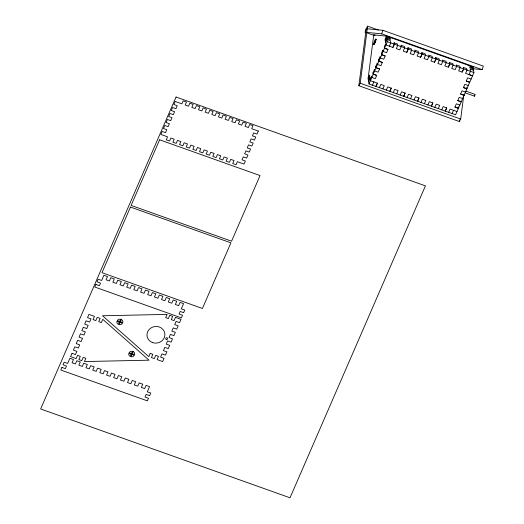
<?xml version="1.0" encoding="UTF-8"?>
<svg xmlns="http://www.w3.org/2000/svg" width="524" height="524" viewBox="0 0 524 524"><rect width="100%" height="100%" fill="white"/><g stroke="black" fill="none" stroke-linecap="round" stroke-linejoin="round"><path stroke-width="0.79" d="M463.806 94.929L460.688 119.033L459.293 121.516L358.848 85.74L366.23 28.682L367.619 26.2L378.354 30.025M358.848 85.74L360.243 83.251L367.619 26.2M368.123 78.351L373.75 34.866L386.457 36.11L473.048 66.954L473.932 72.548L455.598 114.789L369.007 83.945L368.123 78.351L369.531 75.102L369.708 76.222L368.3 79.471M459.293 121.516L459.502 119.911M382.906 30.32L366.23 28.682L365.012 32.219L381.682 33.857L382.906 30.32L483.351 66.103L482.126 69.633L472.602 68.703M474.679 95.158L474.502 96.161L475.15 94.412L465.915 91.117M258.365 131.02L257.042 134.078L253.714 132.893L252.437 135.834L255.764 137.019L254.435 140.078L251.114 138.893L249.837 141.834L253.157 143.019L251.834 146.078L248.507 144.893L247.23 147.833L250.557 149.013L249.228 152.078L245.9 150.892L244.629 153.827L247.95 155.012L246.627 158.071L243.3 156.892L242.023 159.827L245.35 161.012L244.02 164.071L237.372 161.706L236.069 164.7L232.741 163.521L234.045 160.521L230.717 159.335L229.42 162.335L226.093 161.15L227.396 158.15L224.069 156.964L222.766 159.964L219.445 158.779L220.742 155.779L217.421 154.6L216.117 157.593L212.79 156.414L214.093 153.414L210.772 152.229L209.469 155.228L206.142 154.043L207.445 151.043L204.118 149.857L202.821 152.857L199.493 151.672L200.797 148.672L197.469 147.493L196.166 150.486L192.845 149.307L194.142 146.307L190.821 145.122L189.518 148.122L186.19 146.936L187.494 143.936L184.166 142.751L182.869 145.751L179.542 144.565L180.846 141.565L177.518 140.386L176.215 143.38L172.894 142.201L174.197 139.201L170.87 138.015L169.566 141.015L166.239 139.829L167.542 136.829L160.894 134.458L162.198 131.458L165.518 132.644L166.796 129.71L163.475 128.524L164.798 125.465L168.125 126.644L169.403 123.71L166.075 122.524L167.405 119.465L170.726 120.651L172.003 117.71L168.682 116.525L170.005 113.466L173.333 114.651L174.61 111.71L171.282 110.525L172.612 107.466L175.94 108.651L177.21 105.71L173.889 104.525L175.213 101.466L181.867 103.837L183.171 100.837L186.492 102.023L185.188 105.023L188.516 106.208L189.819 103.208L193.14 104.394L191.843 107.387L195.164 108.573L196.467 105.573L199.795 106.758L198.491 109.758L201.819 110.944L203.116 107.944L206.443 109.13L205.139 112.129L208.467 113.315L209.77 110.315L213.091 111.501L211.794 114.494L215.115 115.68L216.419 112.68L219.746 113.865L218.442 116.865L221.763 118.051L223.067 115.051L226.394 116.236L225.091 119.236L228.418 120.422L229.715 117.422L233.042 118.607L231.739 121.601L235.066 122.786L236.37 119.786L239.691 120.972L238.394 123.972L241.715 125.157L243.018 122.157L246.346 123.343L245.042 126.343L248.369 127.528L249.666 124.529L252.994 125.714L251.69 128.708L258.339 131.079M368.287 79.412L369.702 76.163M369.007 83.945L387.341 41.704L386.457 36.11L385.048 39.359L385.225 40.479L386.627 37.171L390.098 38.462M385.225 40.479L386.633 37.23M368.477 80.591L369.885 77.342L370.062 78.456L368.654 81.705M370.199 79.294L371.608 76.046L371.83 77.447L375.289 78.679L376.73 75.364L373.265 74.133L373.042 72.731M378.629 59.867L380.07 56.553L380.293 57.948L383.751 59.186L385.192 55.871L381.727 54.634M381.452 53.369L382.893 50.055L383.11 51.45L386.574 52.688L388.015 49.374L384.551 48.136L384.328 46.741M372.472 85.176L373.907 81.862M389.398 46.184L390.806 42.935L390.452 40.702L386.987 39.464L385.579 42.719L385.402 41.599L386.81 38.35L390.275 39.582L390.092 38.409M375.937 86.414L377.346 83.165M392.862 47.422L394.271 44.173L394.048 42.772L397.513 44.009L397.736 45.405L396.321 48.653L399.786 49.891L401.201 46.636L400.978 45.241L404.443 46.472L404.659 47.874L403.251 51.123L406.853 52.407L408.262 49.158L408.039 47.756M376.075 86.46L377.483 83.211L370.416 80.696L370.226 79.235M379.396 87.646L380.81 84.397L384.269 85.628L382.861 88.877M386.326 90.115L387.734 86.866L391.336 88.15L389.928 91.399M389.791 91.346L391.199 88.097M406.716 52.354L408.124 49.105L407.901 47.71L411.366 48.942L411.589 50.343L410.181 53.592L413.639 54.824L415.054 51.575L414.831 50.173L418.296 51.411L418.512 52.806L417.104 56.055L420.707 57.339L422.115 54.09L421.899 52.695M393.255 92.584L394.664 89.329L398.129 90.567L396.714 93.816M400.179 95.047L401.587 91.798L405.19 93.082L403.781 96.331M403.644 96.285L405.052 93.036M420.569 57.293L421.977 54.044L421.755 52.642L425.219 53.88L425.442 55.275L424.034 58.524L427.499 59.756L428.907 56.507L428.684 55.112L432.149 56.343L432.372 57.745L430.957 60.994L434.56 62.277L435.975 59.029L435.752 57.627M407.109 97.516L408.517 94.268L411.982 95.499L410.567 98.748M414.032 99.986L415.447 96.737L419.049 98.021L417.635 101.27M417.497 101.217L418.905 97.968M434.422 62.225L435.83 58.976L435.614 57.581L439.073 58.812L439.295 60.214L437.887 63.463L441.352 64.694L442.76 61.446L442.538 60.044L446.003 61.282L446.225 62.677L444.811 65.926L448.413 67.21L449.828 63.961L449.605 62.566M420.962 102.449L422.37 99.2L425.835 100.438L424.427 103.687M427.885 104.918L429.3 101.669L432.903 102.953L431.488 106.202M431.35 106.156L432.765 102.907M448.275 67.164L449.69 63.915L449.468 62.513L452.933 63.751L453.149 65.146L451.74 68.395L455.205 69.627L456.614 66.378L456.391 64.983L459.856 66.214L460.079 67.616L458.67 70.864L462.273 72.148L463.681 68.899L463.458 67.498M434.815 107.387L436.223 104.138L439.688 105.37L438.28 108.619M441.745 109.857L443.153 106.608L446.756 107.892L445.348 111.14M445.204 111.088L446.618 107.839M462.129 72.096L463.544 68.847L463.321 67.452L466.786 68.683L467.008 70.078L465.594 73.334L472.524 75.797M448.668 112.319L450.083 109.071L457.007 111.54M452.133 113.557L453.542 110.309M388.33 37.191L389.921 37.348M467.998 65.566L469.583 65.723M470.663 66.725L473.048 66.954M381.682 33.857L482.126 69.633M473.224 68.074L469.753 66.784L469.936 67.963L473.401 69.194M473.578 70.314L470.113 69.076L470.467 71.316L469.032 74.631L472.497 75.862M373.75 34.866L375.132 35.357M367.311 33.038L374.208 35.494M387.341 41.704L473.932 72.548M387.957 49.498L384.492 48.267L384.275 46.872L385.71 43.558L385.933 44.953L393 47.468L394.408 44.219L394.186 42.824M471.109 79.045L467.65 77.814L466.209 81.128L469.674 82.36M466.268 80.997L469.727 82.235M468.292 85.543L464.827 84.312L463.386 87.626L466.851 88.857L466.629 87.462M385.14 56.003L381.675 54.765L381.511 53.238M463.445 87.495L466.91 88.733M378.911 61.138L382.369 62.369L380.935 65.683L377.47 64.452L377.247 63.05L375.813 66.365L376.029 67.766L379.494 68.998M465.469 92.047L462.004 90.809L460.57 94.123L464.028 95.361M382.317 62.5L378.852 61.262L378.688 59.736M465.26 92.872L474.502 96.161M460.622 93.993L464.087 95.23M462.646 98.545L459.188 97.307L457.747 100.621L461.212 101.859M457.806 100.497L461.264 101.728M376.671 75.495L373.212 74.264L372.99 72.862L374.431 69.548L374.647 70.95L378.112 72.181L379.553 68.867L376.088 67.635L375.865 66.234M459.83 105.042L456.365 103.811L454.924 107.125L458.389 108.357M454.983 106.994L458.448 108.226L458.225 106.831M360.243 83.251L460.688 119.033M176.051 97.032L40.649 408.962L290.027 497.8L425.429 185.869L176.051 97.032M95.918 284.427L94.792 287.028L181.383 317.878L182.509 315.278L179.044 314.04L180.171 311.439L183.636 312.677L184.762 310.077L181.304 308.846L183.557 303.645L180.092 302.407L178.684 305.662L175.357 304.477L176.771 301.228L173.169 299.944L171.754 303.193L168.296 301.955L169.704 298.706L166.239 297.475L164.831 300.724L161.503 299.538L162.912 296.289L159.316 295.005L157.901 298.254L154.436 297.023L155.851 293.774L152.386 292.543L150.977 295.791L147.65 294.606L149.058 291.357L145.456 290.073L144.048 293.322L140.583 292.084L141.997 288.835L138.532 287.604L137.118 290.853L133.797 289.667L135.205 286.418L131.603 285.135L130.194 288.383L126.729 287.152L128.138 283.903L124.679 282.672L123.264 285.921L119.944 284.735L121.352 281.486L117.749 280.202L116.341 283.451L112.876 282.22L114.284 278.964L110.819 277.733L109.411 280.982L106.084 279.796L107.499 276.548L103.896 275.264L101.636 280.464L98.178 279.233L97.045 281.833L100.51 283.065L99.383 285.665L95.918 284.427M159.604 139.79L131.118 205.415L231.562 241.191L260.048 175.573L159.604 139.79M130.463 207.065L101.983 272.69L202.421 308.466L230.907 242.848L130.463 207.065M61.904 367.416L60.777 370.016L147.368 400.86L148.495 398.26L145.03 397.028L146.163 394.428L149.622 395.659L150.755 393.059L147.29 391.828L149.543 386.627L146.085 385.395L144.67 388.644L141.349 387.459L142.757 384.21L139.155 382.926L137.747 386.175L134.282 384.944L135.69 381.695L132.225 380.457L130.817 383.706L127.489 382.527L128.904 379.278L125.302 377.994L123.887 381.243L120.428 380.005L121.837 376.756L118.372 375.525L116.963 378.773L113.636 377.588L115.051 374.339L111.448 373.055L110.033 376.304L106.575 375.073L107.983 371.824L104.518 370.586L103.11 373.841L99.783 372.656L101.191 369.407L97.588 368.123L96.18 371.372L92.715 370.134L94.13 366.885L90.665 365.654L89.257 368.903L85.929 367.717L87.338 364.468L83.735 363.184L82.327 366.433L78.862 365.202L80.277 361.953L76.812 360.722L75.397 363.97L72.076 362.785L73.484 359.536L69.882 358.252L67.629 363.446L64.164 362.215L63.037 364.815L66.496 366.047L65.369 368.647L61.904 367.416M72.024 353.314L70.589 356.628L76.131 358.599L77.539 355.351L80.31 356.34L78.901 359.588L81.81 360.623L83.218 357.375L85.851 358.311L84.443 361.56L149.026 360.185L102.776 319.319L101.368 322.568L98.735 321.631L100.143 318.382L97.235 317.348L95.827 320.596L93.056 319.607L94.464 316.358L88.923 314.387L87.515 317.636L90.98 318.867L89.597 322.05L86.133 320.819L84.692 324.133L88.156 325.365L86.774 328.548L83.309 327.317L81.875 330.631L85.333 331.862L83.951 335.052L80.486 333.814L79.052 337.129L82.517 338.366L81.135 341.55L77.67 340.312L76.229 343.626L79.694 344.864L78.312 348.047L74.847 346.816L73.406 350.13L76.871 351.362L75.489 354.545L72.024 353.314M119.348 322.149L118.378 324.389A3 2.777 -9 0 1 116.963 321.297L119.348 322.149M120.618 319.234L119.642 321.467L117.258 320.623A3 2.777 -9 0 1 120.618 319.234M120.075 322.404L119.099 324.644A3 2.777 -9 0 0 122.459 323.256L120.075 322.404M121.339 319.489L120.369 321.729L122.754 322.574A3 2.777 -9 0 0 121.339 319.489M131.203 354.224L130.227 356.464A3 2.777 -9 0 1 128.812 353.373L131.203 354.224M132.467 351.309L131.498 353.543L129.107 352.698A3 2.777 -9 0 1 132.467 351.309M131.924 354.479L130.954 356.72A3 2.777 -9 0 0 134.308 355.331L131.924 354.479M133.188 351.565L132.218 353.805L134.602 354.65A3 2.777 -9 0 0 133.188 351.565M150.198 353.379L148.79 356.628L102.54 315.769L167.123 314.387L165.715 317.636L168.348 318.579L169.756 315.33L172.665 316.365L171.256 319.614L174.027 320.603L175.435 317.348L180.977 319.326L179.542 322.64L176.077 321.402L174.695 324.592L178.16 325.823L176.719 329.137L173.254 327.906L171.872 331.089L175.337 332.321L173.896 335.635L170.438 334.404L169.056 337.587L172.514 338.818L171.079 342.133L167.615 340.901L166.232 344.085L169.697 345.316L168.256 348.63L164.791 347.399L163.409 350.582L166.874 351.82L165.433 355.134L161.975 353.897L160.593 357.08L164.051 358.318L162.643 361.567L157.102 359.588L158.51 356.34L155.739 355.357L154.331 358.606L151.423 357.571L152.831 354.316L150.198 353.379M374.686 42.044L373.71 44.285A3 0.576 -70.4 0 1 374.529 41.082L374.686 42.044M375.95 39.13L374.981 41.37L374.824 40.407A3 0.576 -70.4 0 1 375.95 39.13M374.732 42.339L373.756 44.579A3 0.576 -70.4 0 0 374.883 43.302L374.732 42.339M375.996 39.424L375.027 41.658L375.177 42.621A3 0.576 -70.4 0 0 375.996 39.424M166.291 339.414A0.937 0.865 -9 0 0 167.569 338.465A0.937 0.865 -9 0 0 166.069 337.928A0.937 0.865 -9 0 0 166.291 339.414M152.556 342.591A8.993 8.325 -9 0 0 164.831 333.454A8.993 8.325 -9 0 0 150.434 328.325A8.993 8.325 -9 0 0 152.556 342.591"/></g></svg>
